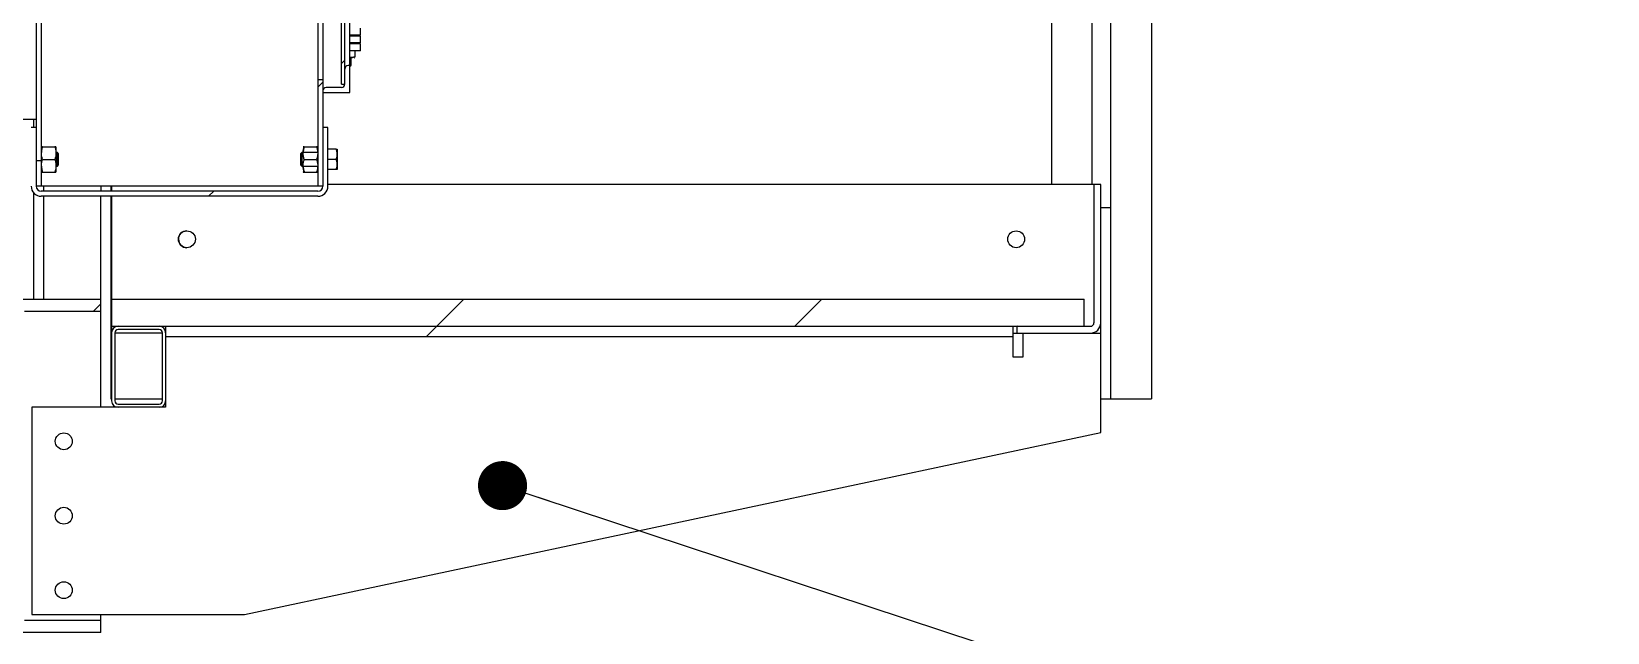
# Model space of a CAD drawing. Header units: millimetres. Extents: x 1293 to 41893, y 1011 to 26911.
# Drawn here: x 24422 to 25409, y 14830 to 15207 of the extents above; entities that cross this region are included whole.
import ezdxf

# ---------------------------------------------------------------- set-up
doc = ezdxf.new("R2010")
doc.units = ezdxf.units.MM
doc.header["$LTSCALE"] = 50
doc.layers.add('CAPA_1', color=7, linetype='Continuous')
doc.layers.add('STRUC', color=4, linetype='Continuous')
doc.dimstyles.new('SLDDIMSTYLE2', dxfattribs={"dimtxt": 0.18, "dimasz": 30.769231, "dimexe": 0, "dimexo": 0.0625, "dimgap": 0, "dimtad": 0, "dimtih": 1, "dimtoh": 1, "dimdec": 0, "dimrnd": 1e-09, "dimzin": 0, "dimdsep": 46, "dimtxsty": 'Standard', "dimblk1": 'DOT', "dimblk2": 'DOT', "dimsah": 1, "dimcen": 0.09, "dimadec": 0, "dimazin": 0, "dimtfac": 30.769231, "dimtdec": 0, "dimtofl": 0, "dimtmove": 0, "dimatfit": 3, "dimldrblk": 'DOT', "dimfxl": 1, "dimfrac": 2, "dimtolj": 1, "dimtzin": 0, "dimarcsym": 0})

# ---------------------------------------------------------------- blocks, each defined once
blk = doc.blocks.new('_Dot')
at = {"color": 0, "linetype": 'ByBlock', "lineweight": -2}
blk.add_line((-0.5, 0), (-1, 0), dxfattribs=at)
at = {"color": 0, "linetype": 'ByBlock', "const_width": 0.5}
blk.add_lwpolyline([(-0.25, 0, 1), (0.25, 0, 1)], format="xyb", close=True, dxfattribs=at)

msp = doc.modelspace()

# ---------------------------------------------------------------- hatches: boundary and pattern name
at = {"layer": 'CAPA_1', "linetype": 'Continuous', "lineweight": 18}
h = msp.add_hatch(dxfattribs=at)
h.set_pattern_fill('ANSI32', color=256, scale=50, angle=3e-322, style=0)
h.paths.add_polyline_path([(24424.5152861, 15125.5162541), (24427.6902861, 15125.5162541), (24427.6902861, 15733.0437311), (24424.5152861, 15733.0437311)], flags=0)
h = msp.add_hatch(dxfattribs=at)
h.set_pattern_fill('ANSI34', color=256, scale=50, style=0)
h.paths.add_polyline_path([(24416.0486194, 15611.6536658), (24416.0486194, 15151.6536658), (24424.5152861, 15151.6536658), (24424.5152861, 15611.6536658)], flags=0)
h = msp.add_hatch(dxfattribs=at)
h.set_pattern_fill('ANSI32', color=256, scale=50, angle=3e-322, style=0)
h.paths.add_polyline_path([(24615.9569527, 15610.1657452), (24615.9569527, 15173.6119991), (24617.9569527, 15173.6119991), (24617.9569527, 15610.1657452)], flags=0)
h = msp.add_hatch(dxfattribs=at)
h.set_pattern_fill('ANSI32', color=256, scale=50, angle=3e-322, style=0)
edge = h.paths.add_edge_path(flags=0)
edge.add_line((24621.1319527, 15185.2536658), (24620.0736194, 15185.2536658))
edge.add_arc((24620.0736194, 15183.1369991), 2.1166667, 90, 180)
edge.add_line((24617.9569527, 15183.1369991), (24617.9569527, 15173.6119991))
edge.add_arc((24615.8402861, 15173.6119991), 2.1166667, 270, 360, ccw=False)
edge.add_line((24615.8402861, 15171.4953325), (24606.3152861, 15171.4953325))
edge.add_arc((24606.3152861, 15169.3786658), 2.1166667, 90, 180)
edge.add_line((24604.1986194, 15169.3786658), (24604.1986194, 15168.3203325))
edge.add_line((24604.1986194, 15168.3203325), (24621.1319527, 15168.3203325))
edge.add_line((24621.1319527, 15168.3203325), (24621.1319527, 15185.2536658))
h = msp.add_hatch(dxfattribs=at)
h.set_pattern_fill('ANSI32', color=256, scale=50, angle=3e-322, style=0)
h.paths.add_polyline_path([(24604.1986194, 15109.6536658), (24604.1986194, 15176.3203325), (24601.0236194, 15176.3203325), (24601.0236194, 15109.6536658)], flags=0)
h = msp.add_hatch(dxfattribs=at)
h.set_pattern_fill('ANSI32', color=256, scale=50, angle=3e-322, style=0)
edge = h.paths.add_edge_path(flags=0)
edge.add_line((24607.3736194, 15109.6536658), (24607.3736194, 15146.4786658))
edge.add_line((24607.3736194, 15146.4786658), (24604.1986194, 15146.4786658))
edge.add_line((24604.1986194, 15146.4786658), (24604.1986194, 15109.6536658))
edge.add_arc((24601.0236194, 15109.6536658), 3.175, 270, 360, ccw=False)
edge.add_line((24601.0236194, 15106.4786658), (24427.6902861, 15106.4786658))
edge.add_arc((24427.6902861, 15109.6536658), 3.175, 180, 270, ccw=False)
edge.add_line((24424.5152861, 15109.6536658), (24424.5152861, 15146.4786658))
edge.add_line((24424.5152861, 15146.4786658), (24421.3402861, 15146.4786658))
edge.add_line((24421.3402861, 15146.4786658), (24421.3402861, 15109.6536658))
edge.add_arc((24427.6902861, 15109.6536658), 6.35, 180, 270)
edge.add_line((24427.6902861, 15103.3036658), (24601.0236194, 15103.3036658))
edge.add_arc((24601.0236194, 15109.6536658), 6.35, 270, 360)
h = msp.add_hatch(dxfattribs=at)
h.set_pattern_fill('ANSI32', color=256, scale=50, style=0)
edge = h.paths.add_edge_path(flags=0)
edge.add_line((25039.6210232, 15017.5277012), (25085.4285232, 15017.5277012))
edge.add_arc((25085.4285232, 15023.8777012), 6.35, 270, 360)
edge.add_line((25091.7785232, 15023.8777012), (25091.7785232, 15110.6610346))
edge.add_line((25091.7785232, 15110.6610346), (25087.5451899, 15110.6610346))
edge.add_line((25087.5451899, 15110.6610346), (25087.5451899, 15023.8777012))
edge.add_arc((25085.4285232, 15023.8777012), 2.1166667, 270, 360, ccw=False)
edge.add_line((25085.4285232, 15021.7610346), (25039.6210232, 15021.7610346))
edge.add_arc((25039.6210232, 15021.2318679), 0.5291667, 90, 180)
edge.add_line((25039.0918566, 15021.2318679), (25039.0918566, 15018.0568679))
edge.add_arc((25039.6210232, 15018.0568679), 0.5291667, 180, 270)
h = msp.add_hatch(dxfattribs=at)
h.set_pattern_fill('ANSI32', color=256, scale=50, angle=3e-322, style=0)
edge = h.paths.add_edge_path(flags=0)
edge.add_line((24354.7065232, 14837.1717012), (24354.7065232, 14829.7210346))
edge.add_line((24354.7065232, 14829.7210346), (24465.1118566, 14829.7210346))
edge.add_line((24465.1118566, 14829.7210346), (24465.1118566, 14837.1717012))
edge.add_line((24465.1118566, 14837.1717012), (24417.1905232, 14837.1717012))
edge.add_arc((24417.1905232, 14842.2517012), 5.08, 180, 270, ccw=False)
edge.add_line((24412.1105232, 14842.2517012), (24412.1105232, 15026.1477012))
edge.add_arc((24417.1905232, 15026.1477012), 5.08, 90, 180, ccw=False)
edge.add_line((24417.1905232, 15031.2277012), (24465.1118566, 15031.2277012))
edge.add_line((24465.1118566, 15031.2277012), (24465.1118566, 15038.6783679))
edge.add_line((24465.1118566, 15038.6783679), (24354.7065232, 15038.6783679))
edge.add_line((24354.7065232, 15038.6783679), (24354.7065232, 15031.2277012))
edge.add_line((24354.7065232, 15031.2277012), (24402.6278566, 15031.2277012))
edge.add_arc((24402.6278566, 15026.1477012), 5.08, 0, 90, ccw=False)
edge.add_line((24407.7078566, 15026.1477012), (24407.7078566, 14842.2517012))
edge.add_arc((24402.6278566, 14842.2517012), 5.08, 270, 360, ccw=False)
edge.add_line((24402.6278566, 14837.1717012), (24354.7065232, 14837.1717012))
h = msp.add_hatch(dxfattribs=at)
h.set_pattern_fill('ANSI34', color=256, scale=50, style=0)
h.paths.add_polyline_path([(25081.3785232, 15038.6943679), (24471.7785232, 15038.6943679), (24471.7785232, 15021.7610346), (25081.3785232, 15021.7610346)], flags=0)
h = msp.add_hatch(dxfattribs=at)
h.set_pattern_fill('ANSI32', color=256, scale=50, angle=3e-322, style=0)
edge = h.paths.add_edge_path(flags=0)
edge.add_arc((24501.5811899, 14975.0250346), 4.064, 270, 360)
edge.add_line((24505.6451899, 14975.0250346), (24505.6451899, 15017.6970346))
edge.add_arc((24501.5811899, 15017.6970346), 4.064, 0, 90)
edge.add_line((24501.5811899, 15021.7610346), (24475.8425232, 15021.7610346))
edge.add_arc((24475.8425232, 15017.6970346), 4.064, 90, 180)
edge.add_line((24471.7785232, 15017.6970346), (24471.7785232, 14975.0250346))
edge.add_arc((24475.8425232, 14975.0250346), 4.064, 180, 270)
edge.add_line((24475.8425232, 14970.9610346), (24501.5811899, 14970.9610346))
edge = h.paths.add_edge_path(flags=0)
edge.add_line((24473.8105232, 14975.0250346), (24473.8105232, 15017.6970346))
edge.add_arc((24475.8425232, 15017.6970346), 2.032, 90.0000000003, 180, ccw=False)
edge.add_line((24475.8425232, 15019.7290346), (24501.5811899, 15019.7290346))
edge.add_arc((24501.5811899, 15017.6970346), 2.032, 0, 90.0000000001, ccw=False)
edge.add_line((24503.6131899, 15017.6970346), (24503.6131899, 14975.0250346))
edge.add_arc((24501.5811899, 14975.0250346), 2.032, 270, 360, ccw=False)
edge.add_line((24501.5811899, 14972.9930346), (24475.8425232, 14972.9930346))
edge.add_arc((24475.8425232, 14975.0250346), 2.032, 180, 269.9999999999, ccw=False)
h = msp.add_hatch(dxfattribs=at)
h.set_pattern_fill('ANSI32', color=256, scale=50, angle=3e-322, style=0)
h.paths.add_polyline_path([(25036.7451899, 15021.7610346), (24505.6451899, 15021.7610346), (24505.6451899, 15015.4110346), (25036.7451899, 15015.4110346)], flags=0)

# ---------------------------------------------------------------- linework, layer by layer
at = {"color": 7, "linetype": 'Continuous', "lineweight": 25}
for p, q in [((25086.4951899, 15110.6610346), (25086.4951899, 15770.3623679)), ((25098.1285232, 14976.3610346), (25098.1285232, 15768.3303679)), ((25123.5285232, 15768.3303679), (25123.5285232, 14976.3610346)), ((25061.0951899, 15110.6610346), (25061.0951899, 15746.9943679)), ((24424.5152861, 15733.0437311), (24424.5152861, 15109.6536658)), ((24427.6902861, 15736.4977961), (24427.6902861, 15109.6536658)), ((24601.0236194, 15736.4977961), (24601.0236194, 15109.6536658)), ((24604.1986194, 15733.0437311), (24604.1986194, 15109.6536658)), ((24615.9569527, 15173.6119991), (24615.9569527, 15610.1657452)), ((24617.9569527, 15173.6119991), (24617.9569527, 15610.1657452)), ((24621.1319527, 15168.3203325), (24621.1319527, 15615.8934039)), ((24627.7986194, 15204.4369991), (24621.1319527, 15204.4369991)), ((24627.7986194, 15203.7703325), (24621.1319527, 15203.7703325)), ((24622.0319527, 15203.7703325), (24622.0319527, 15204.4369991)), ((24627.7986194, 15204.4369991), (24627.7986194, 15208.6703325)), ((24627.7986194, 15199.5369991), (24627.7986194, 15203.7703325)), ((24627.7986194, 15199.5369991), (24621.1319527, 15199.5369991)), ((24627.7986194, 15198.8703325), (24621.1319527, 15198.8703325)), ((24627.7986194, 15194.6369991), (24621.1319527, 15194.6369991)), ((24624.1486194, 15194.6369991), (24624.1486194, 15190.8244747)), ((24625.1646194, 15198.8703325), (24625.1646194, 15199.5369991)), ((24627.7986194, 15194.6369991), (24627.7986194, 15198.8703325)), ((24621.1319527, 15185.2536658), (24620.0736194, 15185.2536658)), ((24621.1319527, 15185.4936791), (24622.0319527, 15185.4936791)), ((24621.5027861, 15184.9645125), (24621.1319527, 15184.9645125)), ((24621.5027861, 15184.9645125), (24622.0319527, 15185.4936791)), ((24622.0319527, 15185.4936791), (24622.0319527, 15190.2299325)), ((24624.1012981, 15190.2299325), (24624.1486194, 15190.2572535)), ((24604.1986194, 15176.3203325), (24601.0236194, 15176.3203325)), ((24604.1986194, 15168.3203325), (24621.1319527, 15168.3203325)), ((24615.8402861, 15171.4953325), (24606.3152861, 15171.4953325)), ((24615.9569527, 15173.6119991), (24617.9569527, 15173.6119991)), ((24416.0486194, 15151.6536658), (24424.5152861, 15151.6536658)), ((24424.5152861, 15146.4786658), (24421.3402861, 15146.4786658)), ((24607.3736194, 15146.4786658), (24604.1986194, 15146.4786658)), ((24607.3736194, 15109.6536658), (24607.3736194, 15146.4786658)), ((24427.7176071, 15134.4161658), (24427.6902861, 15134.3688445)), ((24428.4254134, 15134.4161658), (24436.2155754, 15134.4161658)), ((24436.9507027, 15118.5884872), (24436.9507027, 15134.3688445)), ((24591.7905237, 15134.4161658), (24591.7632027, 15134.3688445)), ((24592.49833, 15134.4161658), (24600.2884921, 15134.4161658)), ((24427.6902861, 15125.5162541), (24424.5152861, 15125.5162541)), ((24428.4288449, 15126.4786658), (24436.212144, 15126.4786658)), ((24437.7436061, 15130.7119991), (24436.9507027, 15130.7119991)), ((24438.2727727, 15130.1828325), (24437.7436061, 15130.7119991)), ((24437.7436061, 15122.2453325), (24437.7436061, 15130.7119991)), ((24438.2727727, 15130.1828325), (24438.2727727, 15122.7744991)), ((24590.9702994, 15130.7119991), (24590.4411327, 15130.1828325)), ((24590.4411327, 15122.7744991), (24590.4411327, 15130.1828325)), ((24601.0236194, 15130.7119991), (24590.9702994, 15130.7119991)), ((24590.9702994, 15130.7119991), (24590.9702994, 15122.2453325)), ((24592.5017615, 15126.4786658), (24600.2850606, 15126.4786658)), ((24612.6282645, 15132.8286658), (24607.3736194, 15132.8286658)), ((24612.6282645, 15126.4786658), (24607.3736194, 15126.4786658)), ((24613.1952994, 15132.8286658), (24613.1952994, 15120.1286658)), ((24427.6902861, 15118.5884872), (24427.7176071, 15118.5411658)), ((24428.4254134, 15118.5411658), (24436.2155754, 15118.5411658)), ((24436.9233817, 15118.5411658), (24436.9507027, 15118.5884872)), ((24436.9507027, 15122.2453325), (24437.7436061, 15122.2453325)), ((24437.7436061, 15122.2453325), (24438.2727727, 15122.7744991)), ((24590.4411327, 15122.7744991), (24590.9702994, 15122.2453325)), ((24590.9702994, 15122.2453325), (24601.0236194, 15122.2453325)), ((24591.7632027, 15118.5884872), (24591.7905237, 15118.5411658)), ((24592.49833, 15118.5411658), (24600.2884921, 15118.5411658)), ((24600.9962984, 15118.5411658), (24601.0236194, 15118.5884872)), ((24612.6282645, 15120.1286658), (24607.3736194, 15120.1286658)), ((24604.1986194, 15109.6536658), (24424.5152861, 15109.6536658)), ((24601.0236194, 15106.4786658), (24427.6902861, 15106.4786658)), ((24471.2485232, 15109.6536658), (24471.2485232, 15106.4786658)), ((24471.7785232, 15109.6536658), (24471.7785232, 15106.4786658)), ((25091.7785232, 15110.6610346), (24607.3736194, 15110.6610346)), ((25087.5451899, 15110.6610346), (25087.5451899, 15023.8777012)), ((25091.7785232, 14955.0943679), (25091.7785232, 15110.6610346)), ((24601.0236194, 15103.3036658), (24427.6902861, 15103.3036658)), ((24471.2485232, 15103.3036658), (24471.2485232, 14976.3610346)), ((24471.7785232, 15096.3610346), (24471.2485232, 15096.3610346)), ((24471.7785232, 15103.3036658), (24471.7785232, 15018.0568679)), ((25091.7785232, 15096.3610346), (25098.1285232, 15096.3610346)), ((24471.7785232, 15038.6943679), (25081.3785232, 15038.6943679)), ((25081.3785232, 15021.7610346), (25081.3785232, 15038.6943679)), ((24471.7785232, 15021.7610346), (25085.4285232, 15021.7610346)), ((24471.7785232, 15017.6970346), (24471.7785232, 14975.0250346)), ((24473.8105232, 15017.6970346), (24473.8105232, 14975.0250346)), ((24503.6131899, 15017.5277012), (24473.8105232, 15017.5277012)), ((24501.5811899, 15019.7290346), (24475.8425232, 15019.7290346)), ((24503.6131899, 14975.0250346), (24503.6131899, 15017.6970346)), ((24505.6451899, 15021.7610346), (24505.6451899, 14970.9610346)), ((25036.7451899, 15021.7610346), (25036.7451899, 15002.7110346)), ((25036.7451899, 15017.5277012), (25091.7785232, 15017.5277012)), ((25039.0918566, 15021.2318679), (25039.0918566, 15018.0568679)), ((25043.0951899, 15002.7110346), (25043.0951899, 15017.5277012)), ((25086.4951899, 15017.5277012), (25086.4951899, 15017.6179311)), ((24505.6451899, 15015.4110346), (25036.7451899, 15015.4110346)), ((25036.7451899, 15002.7110346), (25043.0951899, 15002.7110346)), ((24471.2485232, 14976.3610346), (24471.7785232, 14976.3610346)), ((24473.8105232, 14976.3610346), (24503.6131899, 14976.3610346)), ((25091.7785232, 14976.3610346), (25123.5285232, 14976.3610346)), ((24421.7785232, 14970.9610346), (24421.7785232, 14840.9610346)), ((24505.6451899, 14970.9610346), (24421.7785232, 14970.9610346)), ((24475.8425232, 14972.9930346), (24501.5811899, 14972.9930346)), ((24555.1118566, 14840.9610346), (25091.7785232, 14955.0943679)), ((24421.7785232, 14840.9610346), (24555.1118566, 14840.9610346))]:
    msp.add_line(p, q, dxfattribs=at)
for centre in [(24518.9785232, 15076.3610346), (25038.7618566, 15076.3610346), (24441.7785232, 14949.6277012), (24441.7785232, 14902.9610346), (24441.7785232, 14856.2943679)]:
    msp.add_circle(centre, 5.2916667, dxfattribs=at)
for centre, radius, start, end in [((24620.0736194, 15183.1369991), 2.1166667, 90, 180), ((24606.3152861, 15169.3786658), 2.1166667, 90, 180), ((24615.8402861, 15173.6119991), 2.1166667, 270, 0), ((24427.6902861, 15109.6536658), 6.35, 180, 270), ((24427.6902861, 15109.6536658), 3.175, 180, 270), ((24601.0236194, 15109.6536658), 6.35, 270, 0), ((24601.0236194, 15109.6536658), 3.175, 270, 0), ((24518.9818566, 15076.3610346), 5.2916667, 90.0174119599, 269.9832829477), ((24475.8425232, 15017.6970346), 4.064, 90, 180), ((24475.8425232, 15017.6970346), 2.032, 90.0000000003, 180), ((24501.5811899, 15017.6970346), 4.064, 0, 90), ((24501.5811899, 15017.6970346), 2.032, 0, 90.0000000001), ((25039.6210232, 15021.2318679), 0.5291667, 90, 180), ((25039.6210232, 15018.0568679), 0.5291667, 180, 270), ((25085.4285232, 15023.8777012), 2.1166667, 270, 0), ((25085.4285232, 15023.8777012), 6.35, 270.0000000001, 0), ((24475.8425232, 14975.0250346), 4.064, 180, 270), ((24475.8425232, 14975.0250346), 2.032, 180, 270), ((24501.5811899, 14975.0250346), 4.064, 270, 0), ((24501.5811899, 14975.0250346), 2.032, 270, 0)]:
    msp.add_arc(centre, radius, start, end, dxfattribs=at)
for points, knots in [([(24624.1486194, 15190.8244747), (24623.59772, 15190.6528158), (24622.6084358, 15190.3445572), (24621.5853266, 15190.3065738), (24621.1319527, 15190.289742)], [0, 0, 0, 0, 0.5568665905, 1, 1, 1, 1]), ([(24621.1319527, 15190.2655094), (24621.1544416, 15190.2637043), (24621.6705288, 15190.2222794), (24622.6938073, 15190.4068397), (24623.660729, 15190.6844153), (24624.1486194, 15190.8244747)], [0, 0, 0, 0, 0.0220735726, 0.506556867, 1, 1, 1, 1]), ([(24624.1486194, 15190.2959758), (24624.1486194, 15190.2878102), (24624.1486194, 15190.2615799), (24624.1486194, 15190.4951611), (24624.1486194, 15190.7421648), (24624.1486194, 15190.8244747)], [0, 0, 0, 0, 0.2315942222, 0.7439414361, 1, 1, 1, 1]), ([(24428.4254134, 15134.4161658), (24428.3210863, 15134.4161658), (24428.013209, 15134.4161658), (24427.7015273, 15134.4161658), (24427.6935117, 15134.4161658), (24428.154373, 15134.4161658), (24428.4254134, 15134.4161658)], [0, 0, 0, 0, 0.1281443788, 0.3781639842, 0.6342876167, 1, 1, 1, 1]), ([(24428.4288449, 15126.4786658), (24428.2236839, 15127.167519), (24427.8089177, 15128.5601474), (24427.6562174, 15130.6236562), (24427.8776967, 15132.596427), (24428.2417269, 15133.8058843), (24428.4254134, 15134.4161658)], [0, 0, 0, 0, 0.26460371574, 0.53493927979, 0.76533444477, 1, 1, 1, 1]), ([(24428.4254134, 15134.4161658), (24428.2104533, 15133.7280481), (24427.8309331, 15132.5131494), (24427.7835812, 15131.2567673), (24427.7630494, 15130.7119991)], [0, 0, 0, 0, 0.5663992874, 1, 1, 1, 1]), ([(24436.2155754, 15134.4161658), (24436.4201471, 15133.7276503), (24436.8337291, 15132.3356806), (24436.9846049, 15130.2725138), (24436.7614431, 15128.2994352), (24436.3963601, 15127.0892895), (24436.212144, 15126.4786658)], [0, 0, 0, 0, 0.26443357096, 0.53460449255, 0.76516750469, 1, 1, 1, 1]), ([(24436.8750167, 15134.4161658), (24436.8852605, 15134.4161658), (24436.9182378, 15134.4161658), (24436.6268075, 15134.4161658), (24436.3183528, 15134.4161658), (24436.2155754, 15134.4161658)], [0, 0, 0, 0, 0.231044317, 0.7437832321, 1, 1, 1, 1]), ([(24592.49833, 15134.4161658), (24592.394003, 15134.4161658), (24592.0861257, 15134.4161658), (24591.774444, 15134.4161658), (24591.7664284, 15134.4161658), (24592.2272896, 15134.4161658), (24592.49833, 15134.4161658)], [0, 0, 0, 0, 0.12814437883, 0.3781639842, 0.63428761669, 1, 1, 1, 1]), ([(24592.5017615, 15126.4786658), (24592.2966005, 15127.167519), (24591.8818344, 15128.5601474), (24591.7291341, 15130.6236562), (24591.9506134, 15132.596427), (24592.3146436, 15133.8058843), (24592.49833, 15134.4161658)], [0, 0, 0, 0, 0.2646037157, 0.5349392798, 0.7653344448, 1, 1, 1, 1]), ([(24592.49833, 15134.4161658), (24592.28337, 15133.7280481), (24591.9038497, 15132.5131494), (24591.8564979, 15131.2567673), (24591.8359661, 15130.7119991)], [0, 0, 0, 0, 0.56639928742, 1, 1, 1, 1]), ([(24600.2884921, 15134.4161658), (24600.4930638, 15133.7276503), (24600.9066458, 15132.3356806), (24601.0575215, 15130.2725138), (24600.8343597, 15128.2994352), (24600.4692767, 15127.0892895), (24600.2850606, 15126.4786658)], [0, 0, 0, 0, 0.264433571, 0.5346044925, 0.7651675047, 1, 1, 1, 1]), ([(24600.9479334, 15134.4161658), (24600.9581772, 15134.4161658), (24600.9911544, 15134.4161658), (24600.6997242, 15134.4161658), (24600.3912695, 15134.4161658), (24600.2884921, 15134.4161658)], [0, 0, 0, 0, 0.231044317, 0.7437832321, 1, 1, 1, 1]), ([(24428.4254134, 15118.5411658), (24428.2208417, 15119.2296814), (24427.8072597, 15120.621651), (24427.6563839, 15122.6848178), (24427.8795458, 15124.6578964), (24428.2446287, 15125.8680421), (24428.4288449, 15126.4786658)], [0, 0, 0, 0, 0.264433571, 0.5346044925, 0.7651675047, 1, 1, 1, 1]), ([(24436.212144, 15126.4786658), (24436.4173049, 15125.7898126), (24436.8320711, 15124.3971843), (24436.9847714, 15122.3336755), (24436.7632921, 15120.3609046), (24436.3992619, 15119.1514473), (24436.2155754, 15118.5411658)], [0, 0, 0, 0, 0.26460371574, 0.53493927979, 0.76533444477, 1, 1, 1, 1]), ([(24592.49833, 15118.5411658), (24592.2937583, 15119.2296814), (24591.8801764, 15120.621651), (24591.7293006, 15122.6848178), (24591.9524624, 15124.6578964), (24592.3175454, 15125.8680421), (24592.5017615, 15126.4786658)], [0, 0, 0, 0, 0.26443357096, 0.53460449255, 0.76516750469, 1, 1, 1, 1]), ([(24600.2850606, 15126.4786658), (24600.4902216, 15125.7898126), (24600.9049877, 15124.3971843), (24601.057688, 15122.3336755), (24600.8362087, 15120.3609046), (24600.4721785, 15119.1514473), (24600.2884921, 15118.5411658)], [0, 0, 0, 0, 0.2646037157, 0.5349392798, 0.7653344448, 1, 1, 1, 1]), ([(24613.1952994, 15129.6989286), (24613.1805898, 15130.054204), (24613.1367056, 15131.1141194), (24612.8313003, 15132.1439959), (24612.6282645, 15132.8286658)], [0, 0, 0, 0, 0.3351922062, 1, 1, 1, 1]), ([(24612.6282645, 15132.8286658), (24612.7444216, 15132.8286658), (24613.0674438, 15132.8286658), (24613.1453853, 15132.8286658), (24613.1952994, 15132.8286658)], [0, 0, 0, 0, 0.3595950484, 1, 1, 1, 1]), ([(24612.6282645, 15126.4786658), (24612.6924863, 15126.6765517), (24613.0231652, 15127.6954687), (24613.1184888, 15128.7548036), (24613.1952994, 15129.608403)], [0, 0, 0, 0, 0.1942119601, 1, 1, 1, 1]), ([(24613.1952994, 15123.3489286), (24613.1805898, 15123.704204), (24613.1367056, 15124.7641194), (24612.8313003, 15125.7939959), (24612.6282645, 15126.4786658)], [0, 0, 0, 0, 0.3351922062, 1, 1, 1, 1]), ([(24427.7226618, 15122.2453325), (24427.7222111, 15122.239547), (24427.6737009, 15121.6167439), (24427.9051854, 15120.3598299), (24428.2509457, 15119.1510869), (24428.4254134, 15118.5411658)], [0, 0, 0, 0, 0.0046237695, 0.4977418956, 1, 1, 1, 1]), ([(24428.4254134, 15118.5411658), (24428.1543523, 15118.5411658), (24427.6982127, 15118.5411658), (24427.699676, 15118.5411658), (24428.0079917, 15118.5411658), (24428.321089, 15118.5411658), (24428.4254134, 15118.5411658)], [0, 0, 0, 0, 0.3657108626, 0.6154157302, 0.871856154, 1, 1, 1, 1]), ([(24436.2155754, 15118.5411658), (24436.3183579, 15118.5411658), (24436.6216769, 15118.5411658), (24436.9147987, 15118.5411658), (24436.8828253, 15118.5411658), (24436.8723398, 15118.5411658)], [0, 0, 0, 0, 0.2562036952, 0.7560769427, 1, 1, 1, 1]), ([(24591.7955784, 15122.2453325), (24591.7951278, 15122.239547), (24591.7466175, 15121.6167439), (24591.9781021, 15120.3598299), (24592.3238624, 15119.1510869), (24592.49833, 15118.5411658)], [0, 0, 0, 0, 0.00462376951, 0.49774189555, 1, 1, 1, 1]), ([(24592.49833, 15118.5411658), (24592.227269, 15118.5411658), (24591.7711294, 15118.5411658), (24591.7725926, 15118.5411658), (24592.0809083, 15118.5411658), (24592.3940057, 15118.5411658), (24592.49833, 15118.5411658)], [0, 0, 0, 0, 0.3657108626, 0.6154157302, 0.871856154, 1, 1, 1, 1]), ([(24600.2884921, 15118.5411658), (24600.3912746, 15118.5411658), (24600.6945936, 15118.5411658), (24600.9877154, 15118.5411658), (24600.955742, 15118.5411658), (24600.9452565, 15118.5411658)], [0, 0, 0, 0, 0.2562036952, 0.7560769427, 1, 1, 1, 1]), ([(24612.6282645, 15120.1286658), (24612.6924863, 15120.3265517), (24613.0231652, 15121.3454687), (24613.1184888, 15122.4048036), (24613.1952994, 15123.258403)], [0, 0, 0, 0, 0.1942119601, 1, 1, 1, 1]), ([(24613.1952994, 15120.1286658), (24613.1629041, 15120.1286658), (24613.099324, 15120.1286658), (24612.7832786, 15120.1286658), (24612.6282645, 15120.1286658)], [0, 0, 0, 0, 0.5095195514, 1, 1, 1, 1])]:
    msp.add_open_spline(points, degree=3, knots=knots, dxfattribs=at)
at = {"layer": 'STRUC', "linetype": 'Continuous', "lineweight": 25}
for p, q in [((24422.7785232, 15151.6536658), (24422.7785232, 15146.4786658)), ((24422.7785232, 15105.6291055), (24422.7785232, 15038.6783679)), ((24429.1285232, 15109.6536658), (24429.1285232, 15106.4786658)), ((24465.1118566, 15109.6536658), (24465.1118566, 15106.4786658)), ((24429.1285232, 15103.3036658), (24429.1285232, 15038.6783679)), ((24465.1118566, 14970.9610346), (24465.1118566, 15103.3036658)), ((24465.1118566, 15038.6783679), (22937.3731899, 15038.6783679)), ((24417.1905232, 15031.2277012), (24465.1118566, 15031.2277012)), ((24465.1118566, 14829.7210346), (24465.1118566, 14840.9610346)), ((24465.1118566, 14829.7210346), (24213.8091899, 14829.7210346)), ((24465.1118566, 14837.1717012), (24417.1905232, 14837.1717012))]:
    msp.add_line(p, q, dxfattribs=at)

# ---------------------------------------------------------------- leaders
at = {"layer": 'CAPA_1'}
msp.add_leader([(24716.813611, 14921.8481633), (25409.4389244, 14693.2392717)], dimstyle='SLDDIMSTYLE2', dxfattribs=at)

doc.saveas('drawing.dxf')
